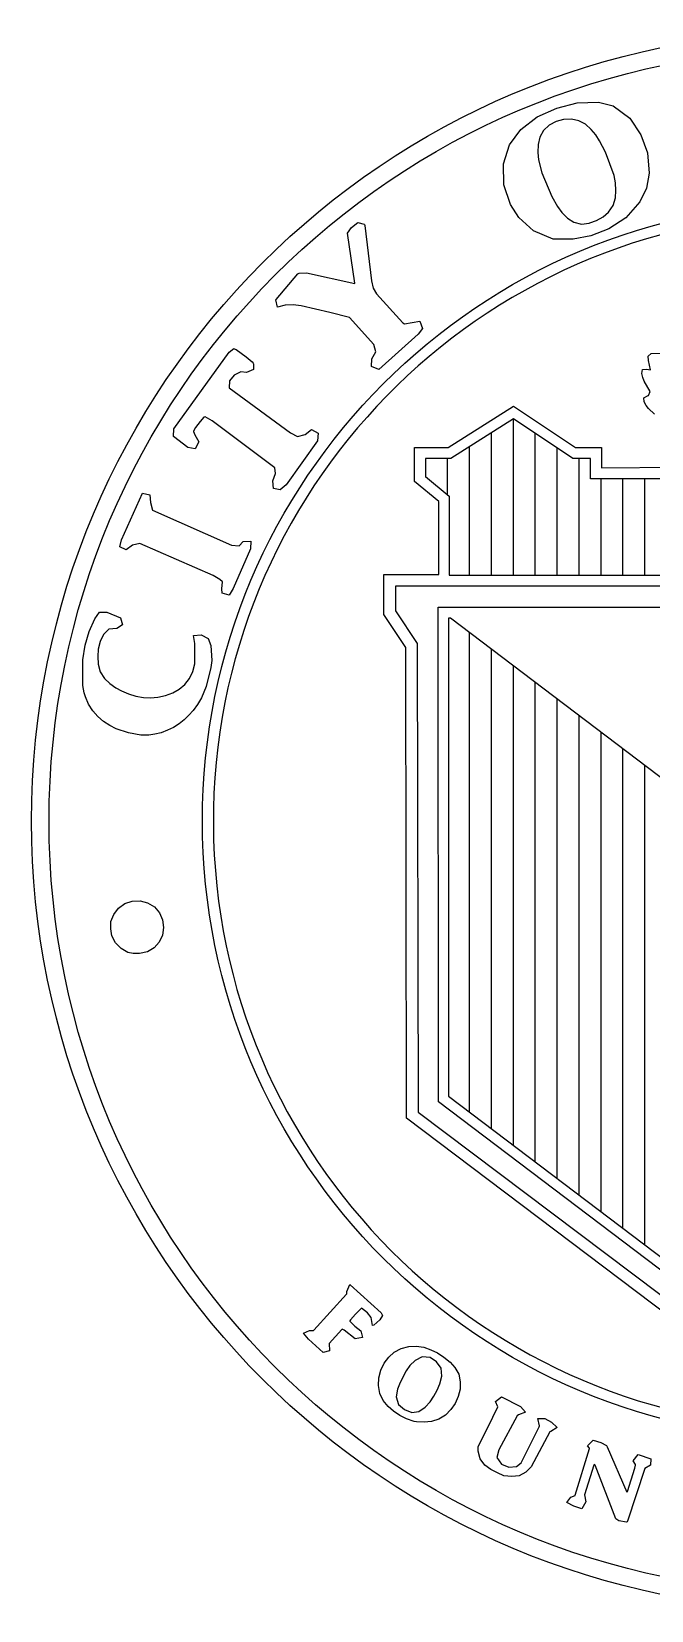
# Model space of a CAD drawing. Extents: x -0.9 to 0.9, y -0.9 to 0.9.
# Drawn here: x -0.9 to -0.192, y -0.9 to 0.9 of the extents above; entities that cross this region are included whole.
import ezdxf

# ---------------------------------------------------------------- set-up
doc = ezdxf.new("R2010")
doc.units = 0
doc.header["$LTSCALE"] = 0.01
doc.header["$MEASUREMENT"] = 0
doc.layers.get('0').update_dxf_attribs({"lineweight": 20})

msp = doc.modelspace()

# ---------------------------------------------------------------- hatches: boundary and pattern name
at = {"linetype": 'ByBlock', "lineweight": -2, "transparency": 16777216}
h = msp.add_hatch(dxfattribs=at)
h.set_pattern_fill('ANSI31', color=0, scale=0.2, angle=45)
h.paths.add_polyline_path([(-0.1046, 0.3094), (-0.1041, 0.3094), (-0.1036, 0.3095), (-0.1029, 0.3097), (-0.1023, 0.31), (-0.102, 0.3108), (-0.1015, 0.3127), (-0.1015, 0.313), (-0.1015, 0.3132), (-0.1016, 0.3132), (-0.1016, 0.3133), (-0.1017, 0.3133), (-0.106, 0.3137), (-0.1105, 0.3138), (-0.1134, 0.3142), (-0.1137, 0.3143), (-0.1149, 0.3152), (-0.1167, 0.3191), (-0.1149, 0.3237), (-0.113, 0.3279), (-0.1122, 0.3296), (-0.1122, 0.3298), (-0.1122, 0.3298), (-0.1122, 0.3299), (-0.1122, 0.3299), (-0.1122, 0.3299), (-0.1125, 0.3299), (-0.1126, 0.3299), (-0.1129, 0.3299), (-0.113, 0.3299), (-0.1173, 0.3294), (-0.1218, 0.3289), (-0.1265, 0.3283), (-0.131, 0.3285), (-0.1349, 0.331), (-0.135, 0.3321), (-0.1349, 0.3333), (-0.1344, 0.3356), (-0.1331, 0.34), (-0.1321, 0.3433), (-0.1321, 0.3435), (-0.1321, 0.3436), (-0.1321, 0.3436), (-0.1322, 0.3437), (-0.1322, 0.3438), (-0.146, 0.3504), (-0.1495, 0.3534), (-0.15, 0.3551), (-0.149, 0.358), (-0.1466, 0.362), (-0.1486, 0.3661), (-0.1575, 0.3733), (-0.1572, 0.374), (-0.156, 0.3757), (-0.149, 0.3835), (-0.1487, 0.384), (-0.1486, 0.3842), (-0.1488, 0.3843), (-0.1616, 0.3899), (-0.262, 0.3899), (-0.262, 0.413), (-0.2822, 0.413), (-0.35, 0.4584), (-0.4214, 0.413), (-0.4501, 0.413), (-0.4501, 0.3924), (-0.4232, 0.3702), (-0.4232, 0.2801), (-0.1336, 0.2801), (-0.1336, 0.2969), (-0.1253, 0.3092)])
h = msp.add_hatch(dxfattribs=at)
h.set_pattern_fill('ANSI31', color=0, scale=0.2, angle=45)
h.paths.add_polyline_path([(-0.1732, 0.0431), (-0.4219, 0.2309), (-0.4241, 0.2309), (-0.4241, -0.314), (-0.1749, -0.5025)])

# ---------------------------------------------------------------- linework, layer by layer
at = {"color": 0, "linetype": 'ByBlock', "lineweight": -2}
for points in [[(-0.3047, 0.6631), (-0.327, 0.6725), (-0.3437, 0.688), (-0.3532, 0.7026), (-0.361, 0.7249), (-0.3612, 0.749), (-0.3544, 0.7708), (-0.3415, 0.7883), (-0.3229, 0.8025), (-0.3004, 0.8125), (-0.277, 0.8185), (-0.2527, 0.8194), (-0.2362, 0.8151), (-0.2172, 0.8011), (-0.2044, 0.7822), (-0.1968, 0.7617), (-0.1951, 0.7382), (-0.1982, 0.7213), (-0.2057, 0.7058), (-0.2216, 0.6874), (-0.2411, 0.6748), (-0.2616, 0.6671), (-0.2819, 0.6632)], [(-0.2628, 0.6818), (-0.255, 0.6845), (-0.2477, 0.6885), (-0.2413, 0.6941), (-0.2361, 0.7017), (-0.2334, 0.7102), (-0.2329, 0.7186), (-0.2335, 0.7274), (-0.2349, 0.7356), (-0.2448, 0.7622), (-0.2516, 0.7752), (-0.256, 0.7819), (-0.2611, 0.7882), (-0.2675, 0.7941), (-0.2754, 0.7982), (-0.2838, 0.7999), (-0.2927, 0.7994), (-0.3011, 0.7971), (-0.3091, 0.793), (-0.3155, 0.787), (-0.3197, 0.7794), (-0.3218, 0.7709), (-0.3222, 0.7618), (-0.3213, 0.7536), (-0.3176, 0.7387), (-0.3061, 0.7117), (-0.2996, 0.7004), (-0.2945, 0.6934), (-0.2884, 0.6871), (-0.2811, 0.6825), (-0.2724, 0.6804), (-0.2636, 0.6815)], [(-0.5595, 0.5796), (-0.5923, 0.5871), (-0.6013, 0.5881), (-0.6104, 0.5879), (-0.619, 0.5858), (-0.6209, 0.5939), (-0.6206, 0.5944), (-0.5958, 0.6237), (-0.5954, 0.624), (-0.5943, 0.6245), (-0.5862, 0.6248), (-0.5309, 0.6127), (-0.5308, 0.6131), (-0.5394, 0.6701), (-0.5346, 0.6766), (-0.5274, 0.6821), (-0.5202, 0.6804), (-0.52, 0.68), (-0.5196, 0.6788), (-0.512, 0.6155), (-0.5101, 0.6072), (-0.5061, 0.601), (-0.4761, 0.5677), (-0.4743, 0.5667), (-0.4567, 0.5697), (-0.4537, 0.5614), (-0.4586, 0.555), (-0.5036, 0.5147), (-0.5118, 0.518), (-0.5116, 0.5268), (-0.5069, 0.5348), (-0.5092, 0.543), (-0.5371, 0.5737)], [(-0.6236, 0.3789), (-0.6247, 0.3875), (-0.6213, 0.3958), (-0.6223, 0.4024), (-0.6224, 0.4025), (-0.6939, 0.4559), (-0.7017, 0.4605), (-0.7032, 0.4603), (-0.7033, 0.4602), (-0.7075, 0.4554), (-0.7126, 0.4484), (-0.7151, 0.4441), (-0.7151, 0.4439), (-0.7136, 0.44), (-0.7091, 0.4321), (-0.7132, 0.4242), (-0.7216, 0.4258), (-0.7378, 0.4382), (-0.7375, 0.447), (-0.6743, 0.5343), (-0.6692, 0.5384), (-0.6686, 0.5383), (-0.6665, 0.5372), (-0.6548, 0.5289), (-0.6482, 0.5232), (-0.6468, 0.5216), (-0.6466, 0.5211), (-0.6466, 0.5147), (-0.6544, 0.5112), (-0.661, 0.512), (-0.6688, 0.5082), (-0.6739, 0.5017), (-0.6742, 0.4935), (-0.6042, 0.4424), (-0.5962, 0.4381), (-0.5876, 0.4403), (-0.5803, 0.446), (-0.5729, 0.442), (-0.5735, 0.4331), (-0.6092, 0.3829), (-0.6162, 0.3772)], [(-0.6849, 0.2751), (-0.6926, 0.2797), (-0.7762, 0.3161), (-0.7846, 0.3144), (-0.7918, 0.3088), (-0.7993, 0.3123), (-0.7971, 0.3205), (-0.7733, 0.3735), (-0.7649, 0.3718), (-0.7642, 0.3629), (-0.7618, 0.3542), (-0.6717, 0.3144), (-0.6629, 0.3137), (-0.6583, 0.3184), (-0.6498, 0.3189), (-0.6499, 0.31), (-0.6697, 0.2647), (-0.6743, 0.2572), (-0.6823, 0.2594), (-0.6827, 0.2646), (-0.6821, 0.2724)], [(0.0004, -0.6777), (0.4603, -0.3324), (0.461, 0.2029), (0.4801, 0.2396), (0.4801, 0.2674), (-0.4844, 0.2674), (-0.4844, 0.2395), (-0.4599, 0.202), (-0.4587, -0.3323)], [(-0.8399, 0.1458), (-0.8414, 0.1543), (-0.8414, 0.1834), (-0.8388, 0.2004), (-0.8342, 0.2157), (-0.8276, 0.2304), (-0.8224, 0.2378), (-0.8139, 0.238), (-0.7985, 0.2313), (-0.7959, 0.2235), (-0.8025, 0.2191), (-0.8116, 0.2184), (-0.8178, 0.2123), (-0.8217, 0.2043), (-0.8238, 0.1956), (-0.8244, 0.1873), (-0.824, 0.1786), (-0.8216, 0.17), (-0.8167, 0.1624), (-0.8105, 0.1564), (-0.8038, 0.1517), (-0.7972, 0.1481), (-0.7892, 0.1447), (-0.7808, 0.142), (-0.7722, 0.1405), (-0.7643, 0.1403), (-0.7558, 0.141), (-0.7469, 0.143), (-0.7388, 0.1459), (-0.7315, 0.15), (-0.725, 0.1553), (-0.7196, 0.1624), (-0.7158, 0.1703), (-0.7135, 0.1789), (-0.7135, 0.2023), (-0.7151, 0.2114), (-0.7062, 0.2121), (-0.6982, 0.208), (-0.6952, 0.1998), (-0.6943, 0.1827), (-0.6951, 0.175), (-0.7006, 0.1533), (-0.7061, 0.1404), (-0.7105, 0.1327), (-0.7153, 0.1259), (-0.7202, 0.1203), (-0.7256, 0.1151), (-0.7315, 0.1106), (-0.7378, 0.1066), (-0.7446, 0.1032), (-0.7521, 0.1005), (-0.7591, 0.0988), (-0.7662, 0.0978), (-0.775, 0.0976), (-0.7894, 0.1002), (-0.8035, 0.105), (-0.8105, 0.1086), (-0.8178, 0.1134), (-0.8243, 0.119), (-0.83, 0.1254), (-0.8348, 0.1329), (-0.8385, 0.1412)], [(-0.4359, 0.2435), (0.436, 0.2435), (0.436, -0.3205), (0.0003, -0.65), (-0.4355, -0.3204)], [(-0.4241, 0.2309), (-0.4241, -0.314), (-0.1749, -0.5025), (-0.1732, 0.0431), (-0.4219, 0.2309)], [(-0.7899, -0.15), (-0.7977, -0.1457), (-0.8041, -0.1392), (-0.8084, -0.1311), (-0.8095, -0.123), (-0.8093, -0.1148), (-0.8061, -0.1067), (-0.8008, -0.0996), (-0.7935, -0.0942), (-0.785, -0.0914), (-0.7758, -0.0912), (-0.7675, -0.0934), (-0.7597, -0.0981), (-0.7539, -0.105), (-0.7504, -0.1129), (-0.7492, -0.1216), (-0.7505, -0.1304), (-0.7542, -0.1383), (-0.76, -0.1448), (-0.7676, -0.1494), (-0.7765, -0.1511), (-0.7838, -0.1512)], [(-0.5301, -0.5625), (-0.5359, -0.5689), (-0.5367, -0.5701), (-0.5367, -0.5703), (-0.5311, -0.576), (-0.5239, -0.5814), (-0.522, -0.5892), (-0.5305, -0.5907), (-0.5431, -0.5805), (-0.5452, -0.5796), (-0.5456, -0.5798), (-0.5603, -0.596), (-0.5599, -0.6042), (-0.5669, -0.6061), (-0.5838, -0.5908), (-0.5896, -0.5841), (-0.5827, -0.5809), (-0.578, -0.581), (-0.5777, -0.5807), (-0.5404, -0.5397), (-0.5401, -0.5392), (-0.5401, -0.5367), (-0.5365, -0.5287), (-0.5364, -0.5288), (-0.5008, -0.5608), (-0.4994, -0.564), (-0.4994, -0.5641), (-0.5023, -0.5688), (-0.5091, -0.5748), (-0.5107, -0.5754), (-0.5122, -0.5662), (-0.5165, -0.5609), (-0.5234, -0.5557)], [(-0.4632, -0.6848), (-0.4719, -0.6819), (-0.4794, -0.6781), (-0.4867, -0.6731), (-0.4929, -0.6675), (-0.4985, -0.6607), (-0.5025, -0.6527), (-0.5038, -0.6439), (-0.5034, -0.6351), (-0.5012, -0.6263), (-0.4973, -0.6182), (-0.4923, -0.6114), (-0.486, -0.6059), (-0.478, -0.6015), (-0.4693, -0.5992), (-0.4608, -0.5989), (-0.4523, -0.6002), (-0.4443, -0.6029), (-0.4366, -0.6066), (-0.4292, -0.6115), (-0.4223, -0.6173), (-0.4167, -0.6233), (-0.4123, -0.631), (-0.4107, -0.6394), (-0.4108, -0.6478), (-0.4129, -0.6563), (-0.4166, -0.6642), (-0.4213, -0.6712), (-0.4276, -0.6775), (-0.435, -0.6821), (-0.4434, -0.6848), (-0.4518, -0.6856), (-0.4605, -0.6853)], [(-0.4579, -0.6734), (-0.4505, -0.6686), (-0.445, -0.6624), (-0.4407, -0.6559), (-0.4371, -0.649), (-0.4341, -0.6417), (-0.4318, -0.6331), (-0.4325, -0.624), (-0.4376, -0.6167), (-0.4449, -0.6118), (-0.4539, -0.6111), (-0.4621, -0.6151), (-0.468, -0.6209), (-0.4723, -0.627), (-0.4793, -0.6404), (-0.4821, -0.6481), (-0.4837, -0.6567), (-0.4811, -0.6655), (-0.4744, -0.6711), (-0.4659, -0.6744)], [(-0.3791, -0.6915), (-0.3676, -0.6681), (-0.3705, -0.6619), (-0.3637, -0.6566), (-0.3419, -0.6676), (-0.3362, -0.6742), (-0.3442, -0.6772), (-0.3457, -0.6782), (-0.3666, -0.717), (-0.3687, -0.7259), (-0.3637, -0.7333), (-0.3553, -0.7369), (-0.3463, -0.7362), (-0.341, -0.732), (-0.3204, -0.6908), (-0.3202, -0.6898), (-0.3222, -0.6812), (-0.314, -0.6814), (-0.3063, -0.6854), (-0.3001, -0.6916), (-0.3074, -0.696), (-0.3083, -0.6964), (-0.3084, -0.6964), (-0.3296, -0.7363), (-0.3356, -0.7427), (-0.3433, -0.7467), (-0.3518, -0.7476), (-0.3608, -0.7466), (-0.3682, -0.7435), (-0.3757, -0.7394), (-0.3825, -0.7344), (-0.388, -0.7273), (-0.39, -0.7187), (-0.39, -0.7131)], [(-0.2672, -0.7762), (-0.2719, -0.7842), (-0.2811, -0.7815), (-0.2889, -0.7773), (-0.2843, -0.7711), (-0.2795, -0.7692), (-0.2793, -0.7688), (-0.2631, -0.7155), (-0.2631, -0.715), (-0.2655, -0.7125), (-0.2591, -0.7059), (-0.2502, -0.7087), (-0.2438, -0.712), (-0.2428, -0.7135), (-0.2205, -0.7652), (-0.2199, -0.7645), (-0.2113, -0.7379), (-0.2106, -0.7346), (-0.2105, -0.7338), (-0.2131, -0.7295), (-0.2076, -0.7223), (-0.1931, -0.7272), (-0.1935, -0.7347), (-0.2, -0.7384), (-0.2197, -0.7986), (-0.22, -0.7991), (-0.2209, -0.7997), (-0.2296, -0.7981), (-0.2329, -0.7956), (-0.2566, -0.7344), (-0.2573, -0.7337), (-0.258, -0.7343), (-0.2582, -0.7345), (-0.2687, -0.7685)]]:
    msp.add_lwpolyline(points, close=True, dxfattribs=at)
for points in [[(-0.1889, 0.4638), (-0.1957, 0.4701), (-0.1986, 0.4736), (-0.2009, 0.4777), (-0.201, 0.4823), (-0.197, 0.4846), (-0.1956, 0.4851), (-0.1938, 0.4894), (-0.2007, 0.5013), (-0.2024, 0.5055), (-0.2035, 0.51), (-0.2027, 0.5146), (-0.1981, 0.515), (-0.1936, 0.514), (-0.1958, 0.525), (-0.196, 0.5296), (-0.1927, 0.5328), (-0.1814, 0.5332)], [(-0.0029, -0.6927), (-0.4721, -0.339), (-0.4729, 0.1976), (-0.4979, 0.2354), (-0.4979, 0.2809), (-0.4352, 0.2809), (-0.4352, 0.3641), (-0.4628, 0.3869), (-0.4628, 0.4257), (-0.4243, 0.4257), (-0.35, 0.4729), (-0.2791, 0.4257), (-0.2493, 0.4257), (-0.2493, 0.4025), (-0.1623, 0.4033)], [(-0.1616, 0.3899), (-0.262, 0.3899), (-0.262, 0.413), (-0.2822, 0.413), (-0.35, 0.4584), (-0.4214, 0.413), (-0.4501, 0.413), (-0.4501, 0.3924), (-0.4232, 0.3702), (-0.4232, 0.2801), (-0.1336, 0.2801)]]:
    msp.add_lwpolyline(points, dxfattribs=at)
for radius in [0.9, 0.88, 0.705]:
    msp.add_circle((0.0001, -0.0002), radius, dxfattribs=at)
msp.add_arc((0.0001, -0.0002), 0.6925, 90.8482, 269.7542, dxfattribs=at)

doc.saveas('drawing.dxf')
